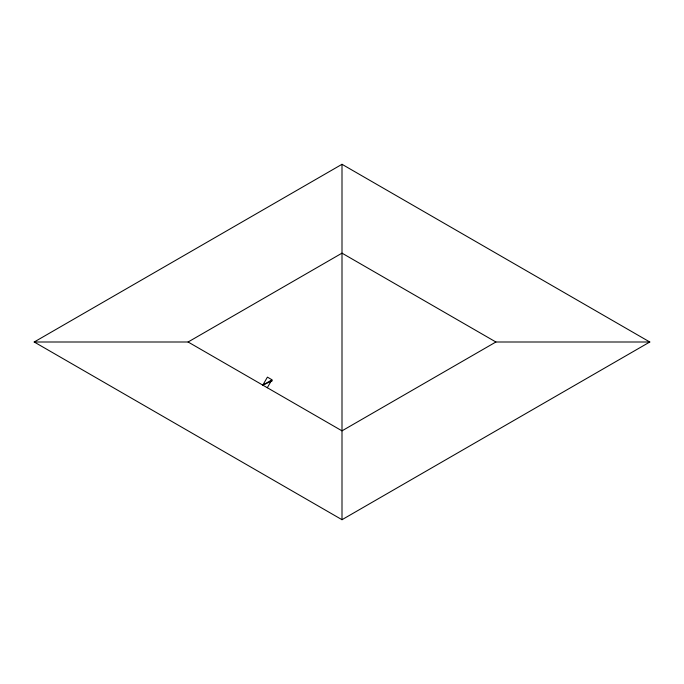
<?xml version="1.0" encoding="UTF-8"?>
<svg xmlns="http://www.w3.org/2000/svg" width="684" height="684" viewBox="0 0 684 684"><rect width="100%" height="100%" fill="white"/><g stroke="black" fill="none" stroke-linecap="round" stroke-linejoin="round"><path stroke-width="1.03" d="M272.352 380.766L262.801 385.126L267.418 377.132L271.916 379.731L267.299 387.725M34.2 342L342 164.297L649.8 342L342 519.703L34.2 342L188.1 342L342 253.148L495.9 342L649.8 342M262.801 385.126L271.839 379.911M495.9 342L342 430.852L188.1 342M342 164.297L342 519.703"/></g></svg>
